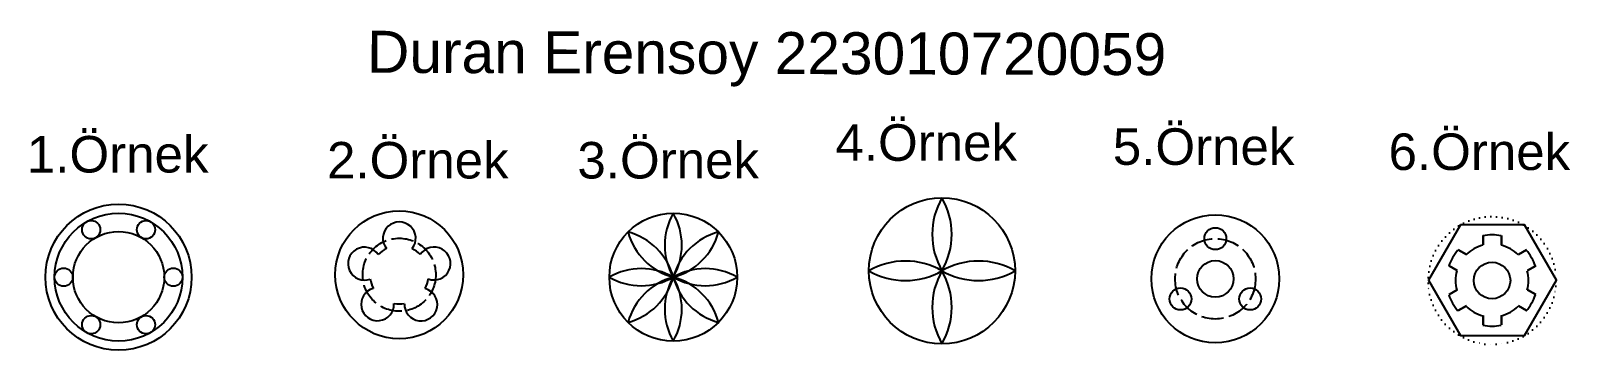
# Model space of a CAD drawing. Header units: millimetres. Extents: x 1300 to 2142, y 2056 to 2231.
import ezdxf

# ---------------------------------------------------------------- set-up
doc = ezdxf.new("R2010")
doc.units = ezdxf.units.MM
doc.linetypes.add('ACAD_ISO02W100', pattern=[15, 12, -3])
doc.linetypes.add('ACAD_ISO07W100', pattern=[3, 0, -3])
doc.styles.get("Standard").update_dxf_attribs({"font": 'arial.ttf'})

# ---------------------------------------------------------------- blocks, each defined once
blk = doc.blocks.new('*U1')
blk.add_circle((0, 0), 5)
blk = doc.blocks.new('*U2')
at = {"color": 0, "linetype": 'ByBlock', "lineweight": -2, "transparency": 16777216}
for p, rotation in [((1712.34, 1899.95), 299.9999999999999), ((1742.34, 1899.95), 240), ((1757.34, 1873.97), 180), ((1712.34, 1847.99), 59.99999999999999), ((1742.34, 1847.99), 120)]:
    blk.add_blockref('*U1', p, dxfattribs=dict(at, rotation=rotation))
blk.add_blockref('*U1', (1697.34, 1873.97), dxfattribs=at)
blk = doc.blocks.new('*U3')
for centre, start, end in [((30.31, 0), 150, 210), ((-30.31, 0), 330, 30)]:
    blk.add_arc(centre, 35, start, end)
blk = doc.blocks.new('*U4')
at = {"color": 0, "linetype": 'ByBlock', "lineweight": -2, "transparency": 16777216}
blk.add_blockref('*U3', (2009.7, 1891.47), dxfattribs=at)
for p, rotation in [((1997.33, 1886.34), 45.00000000000001), ((2022.08, 1886.34), 315), ((1992.2, 1873.97), 90), ((1997.33, 1861.59), 135), ((2009.7, 1856.47), 180), ((2022.08, 1861.59), 225), ((2027.2, 1873.97), 270)]:
    blk.add_blockref('*U3', p, dxfattribs=dict(at, rotation=rotation))
blk = doc.blocks.new('*U5')
for centre, start, end in [((34.64, 0), 150, 210), ((-34.64, 0), 330, 30)]:
    blk.add_arc(centre, 40, start, end)
blk = doc.blocks.new('*U6')
at = {"color": 0, "linetype": 'ByBlock', "lineweight": -2, "transparency": 16777216}
blk.add_blockref('*U5', (2160.32, 1893.97), dxfattribs=at)
for p, rotation in [((2140.32, 1873.97), 89.99999999999997), ((2180.32, 1873.97), 270), ((2160.32, 1853.97), 180)]:
    blk.add_blockref('*U5', p, dxfattribs=dict(at, rotation=rotation))
blk = doc.blocks.new('*U7')
blk.add_circle((0, 0), 6)
blk = doc.blocks.new('*U8')
at = {"color": 0, "linetype": 'ByBlock', "lineweight": -2, "transparency": 16777216}
blk.add_blockref('*U7', (2304.02, 1895.97), dxfattribs=at)
for p, rotation in [((2284.97, 1862.97), 120), ((2323.07, 1862.97), 240)]:
    blk.add_blockref('*U7', p, dxfattribs=dict(at, rotation=rotation))

msp = doc.modelspace()

# ---------------------------------------------------------------- linework, layer by layer
for p, q in [((2094.79, 2119.14), (2094.79, 2114.01)), ((2094.79, 2114.01), (2094.79, 2119.14)), ((2104.79, 2119.14), (2104.79, 2114.01)), ((2104.79, 2114.01), (2104.79, 2119.14)), ((2081.08, 2111.22), (2085.52, 2108.66)), ((2085.52, 2108.66), (2081.08, 2111.22)), ((2118.5, 2111.22), (2114.06, 2108.66)), ((2114.06, 2108.66), (2118.5, 2111.22)), ((2076.08, 2102.56), (2080.52, 2100)), ((2080.52, 2100), (2076.08, 2102.56)), ((2123.5, 2102.56), (2119.06, 2100)), ((2119.06, 2100), (2123.5, 2102.56)), ((2076.08, 2086.73), (2080.52, 2089.29)), ((2080.52, 2089.29), (2076.08, 2086.73)), ((2123.5, 2086.73), (2119.06, 2089.29)), ((2119.06, 2089.29), (2123.5, 2086.73)), ((2081.08, 2078.07), (2085.52, 2080.63)), ((2085.52, 2080.63), (2081.08, 2078.07)), ((2094.79, 2070.15), (2094.79, 2075.28)), ((2094.79, 2075.28), (2094.79, 2070.15)), ((2104.79, 2070.15), (2104.79, 2075.28)), ((2104.79, 2075.28), (2104.79, 2070.15)), ((2118.5, 2078.07), (2114.06, 2080.63)), ((2114.06, 2080.63), (2118.5, 2078.07))]:
    msp.add_line(p, q)
msp.add_lwpolyline([(2082.29, 2124.95), (2064.79, 2094.64), (2082.29, 2064.33), (2117.29, 2064.33), (2134.79, 2094.64), (2117.29, 2124.95)], close=True)
for centre, radius in [((1347.76, 2096.29), 40), ((1501.38, 2097.6), 35), ((1798.48, 2099.77), 40), ((1347.76, 2096.29), 35), ((1651.4, 2096.29), 35), ((1948.1, 2095.37), 35), ((1347.76, 2096.29), 25), ((1948.1, 2095.37), 10), ((2099.58, 2094.47), 10)]:
    msp.add_circle(centre, radius)
at = {"linetype": 'ACAD_ISO07W100'}
msp.add_circle((2099.58, 2094.47), 35, dxfattribs=at)
at = {"linetype": 'ACAD_ISO02W100'}
for centre, radius in [((1501.38, 2097.6), 20), ((1948.1, 2095.37), 22)]:
    msp.add_circle(centre, radius, dxfattribs=at)
for centre, radius, start, end in [((1501.41, 2117.55), 9, 321.31781, 218.68219), ((2099.58, 2094.47), 25, 78.46304, 101.53696), ((1482.35, 2103.7), 9, 33.31781, 290.68219), ((1501.38, 2097.6), 16, 116.04656, 135.95344), ((1501.38, 2097.6), 16, 44.04656, 63.95344), ((1520.45, 2103.76), 9, 249.31781, 146.68219), ((2099.58, 2094.47), 25, 138.46304, 161.53696), ((2099.58, 2094.47), 20, 104.47751, 135.52249), ((2099.58, 2094.47), 20, 44.47751, 75.52249), ((2099.58, 2094.47), 25, 18.46304, 41.53696), ((2099.58, 2094.47), 20, 164.47751, 195.52249), ((2099.58, 2094.47), 20, 344.47751, 15.52249), ((1489.52, 2081.41), 9, 105.31781, 2.68219), ((1501.38, 2097.6), 16, 188.04656, 207.95344), ((1513.26, 2081.34), 9, 177.31781, 74.68219), ((1501.38, 2097.6), 16, 332.04656, 351.95344), ((1501.38, 2097.6), 16, 260.04656, 279.95344), ((2099.58, 2094.47), 25, 198.46304, 221.53696), ((2099.58, 2094.47), 25, 318.46304, 341.53696), ((2099.58, 2094.47), 20, 224.47751, 255.52249), ((2099.58, 2094.47), 20, 284.47751, 315.52249), ((2099.58, 2094.47), 25, 258.46304, 281.53696)]:
    msp.add_arc(centre, radius, start, end)

# ---------------------------------------------------------------- block references
for name, p in [('*U6', (-361.85, 225.8)), ('*U2', (-379.58, 222.32)), ('*U4', (-358.31, 222.32)), ('*U8', (-355.92, 221.4))]:
    msp.add_blockref(name, p)

# ---------------------------------------------------------------- texts
msp.add_text('Duran Erensoy 223010720059', height=22.993, rotation=359.82333).set_placement((1483.71, 2208.22))
at = {"char_height": 20, "attachment_point": 1}
for s, width, insert in [('4.Örnek', 224.2932, (1740.17, 2180)), ('\\pxi-3,l4,t4;1.Örnek', 221.9622, (1277.59, 2173.6)), ('2.Örnek', 281.0026, (1461.87, 2170.32)), ('3.Örnek', 211.5085, (1598.93, 2170.32)), ('5.Örnek', 231.4562, (1891.99, 2177.8)), ('6.Örnek', 348.8113, (2042.93, 2174.98))]:
    msp.add_mtext_dynamic_manual_height_columns(s, width=width, gutter_width=273.98, heights=[0], dxfattribs=dict(at, insert=insert))

doc.saveas('drawing.dxf')
